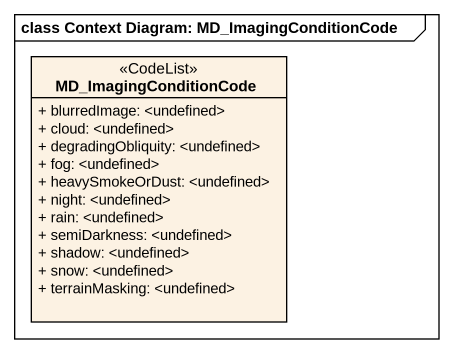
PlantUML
@startuml
mainframe class Context Diagram: MD_ImagingConditionCode
hide circle
hide empty members
skinparam classAttributeIconSize 0
class MD_ImagingConditionCode <<CodeList>> {
  + blurredImage: <undefined>
  + cloud: <undefined>
  + degradingObliquity: <undefined>
  + fog: <undefined>
  + heavySmokeOrDust: <undefined>
  + night: <undefined>
  + rain: <undefined>
  + semiDarkness: <undefined>
  + shadow: <undefined>
  + snow: <undefined>
  + terrainMasking: <undefined>
}
@enduml
